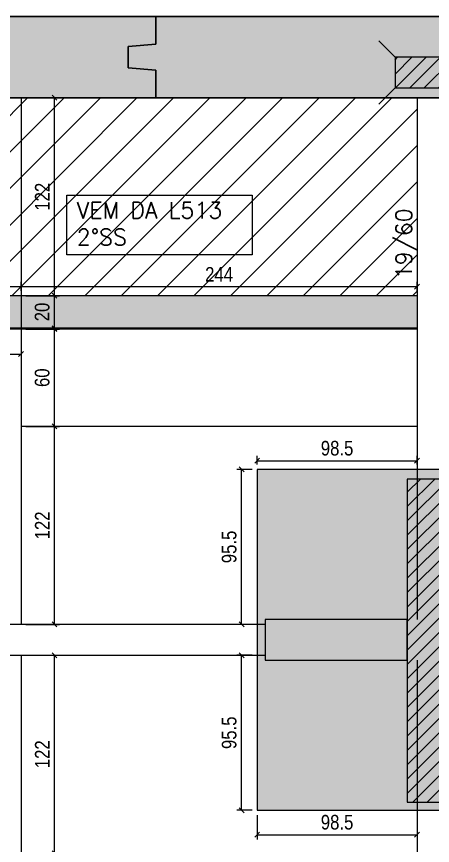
# Model space of a CAD drawing. Extents: x 1860 to 8661, y -614 to 3837.
# Drawn here: x 4400 to 4656, y 2644 to 3155 of the extents above; entities that cross this region are included whole.
import ezdxf

# ---------------------------------------------------------------- set-up
doc = ezdxf.new("R2010")
doc.units = 0
for name, color, linetype in [('COTA', 241, 'Continuous'), ('F-BLOCOS', 3, 'Continuous'), ('F-BLOCOS-HACH', 1, 'Continuous'), ('F-PILARES-HACH', 174, 'Continuous'), ('F-PILARES-M', 170, 'Continuous'), ('F-PILARES-N', 170, 'Continuous'), ('F-PILARES-NASCE', 4, 'Continuous'), ('F-PILARES-V', 170, 'Continuous'), ('F-SOLIDO-EST', 252, 'Continuous'), ('F-VIGAS', 3, 'Continuous'), ('F-VIGAS-DIM', 2, 'Continuous'), ('Painéis', 200, 'Continuous')]:
    doc.layers.add(name, color=color, linetype=linetype)
doc.layers.add('Hachura', color=251, linetype='Continuous', lineweight=9)
doc.styles.add('COTA TECNICA-50', font='techl___.ttf', dxfattribs={"height": 9})
doc.styles.add('MCP', font='romans.shx')
doc.styles.add('ROMANS', font='romans.shx')
doc.dimstyles.new('COTA PAINEL-50', dxfattribs={"dimtxt": 9, "dimasz": 3, "dimexe": 3, "dimexo": 3, "dimgap": 3, "dimtad": 1, "dimdec": 1, "dimzin": 12, "dimdsep": 46, "dimtxsty": 'COTA TECNICA-50', "dimblk1": 'OBLIQUE', "dimblk2": 'OBLIQUE', "dimsah": 1, "dimcen": 0.9, "dimclrd": 4, "dimclre": 4, "dimclrt": 240, "dimadec": 1, "dimazin": 3, "dimtfac": 1, "dimtdec": 1, "dimtmove": 0, "dimatfit": 3, "dimfxl": 1, "dimtolj": 1, "dimtzin": 12, "dimarcsym": 0})
pattern_1 = [(45, (4050.8626, 11455.262), (-4.4194174, 4.4194174), [])]

# ---------------------------------------------------------------- blocks, each defined once
blk = doc.blocks.new('_Oblique')
at = {"color": 0, "linetype": 'ByBlock', "lineweight": -2}
blk.add_line((-0.5, -0.5), (0.5, 0.5), dxfattribs=at)
blk = doc.blocks.new('*D1388')
at = {"layer": 'Defpoints', "color": 0, "transparency": 16777216}
for p in [(4402.86, 2761.26), (4423.47, 2761.26), (4402.86, 2639.26)]:
    blk.add_point(p, dxfattribs=at)
at = {"layer": 'Painéis', "color": 4, "lineweight": -2, "transparency": 16777216}
for p, q in [((4405.86, 2761.26), (4426.47, 2761.26)), ((4423.47, 2639.26), (4423.47, 2761.26)), ((4405.86, 2639.26), (4426.47, 2639.26))]:
    blk.add_line(p, q, dxfattribs=at)
at = {"layer": 'Painéis', "color": 4, "lineweight": -2, "transparency": 16777216, "xscale": 3, "yscale": 3, "zscale": 3}
for p, rotation in [((4423.47, 2761.26), 90), ((4423.47, 2639.26), 270)]:
    blk.add_blockref('_Oblique', p, dxfattribs=dict(at, rotation=rotation))
at = {"layer": 'Painéis', "color": 240, "transparency": 16777216, "insert": (4415.91, 2700.26), "char_height": 9, "attachment_point": 5, "rotation": 90, "style": 'COTA TECNICA-50'}
blk.add_mtext('\\A1;122', dxfattribs=at)
blk = doc.blocks.new('*D1389')
at = {"layer": 'Defpoints', "color": 0, "transparency": 16777216}
for p in [(4538.75, 2761.26), (4548.36, 2761.26), (4548.36, 2665.76)]:
    blk.add_point(p, dxfattribs=at)
at = {"layer": 'Painéis', "color": 4, "lineweight": -2, "transparency": 16777216}
for p, q in [((4545.36, 2761.26), (4535.75, 2761.26)), ((4538.75, 2665.76), (4538.75, 2761.26)), ((4545.36, 2665.76), (4535.75, 2665.76))]:
    blk.add_line(p, q, dxfattribs=at)
at = {"layer": 'Painéis', "color": 4, "lineweight": -2, "transparency": 16777216, "xscale": 3, "yscale": 3, "zscale": 3}
for p, rotation in [((4538.75, 2761.26), 90), ((4538.75, 2665.76), 270)]:
    blk.add_blockref('_Oblique', p, dxfattribs=dict(at, rotation=rotation))
at = {"layer": 'Painéis', "color": 240, "transparency": 16777216, "insert": (4531.12, 2713.51), "char_height": 9, "attachment_point": 5, "rotation": 90, "style": 'COTA TECNICA-50'}
blk.add_mtext('\\A1;95.5', dxfattribs=at)
blk = doc.blocks.new('*D1390')
at = {"layer": 'Defpoints', "color": 0, "transparency": 16777216}
for p in [(4548.36, 2665.76), (4646.86, 2665.76), (4646.86, 2650.72)]:
    blk.add_point(p, dxfattribs=at)
at = {"layer": 'Painéis', "color": 4, "lineweight": -2, "transparency": 16777216}
for p, q in [((4548.36, 2662.76), (4548.36, 2647.72)), ((4646.86, 2662.76), (4646.86, 2647.72)), ((4548.36, 2650.72), (4646.86, 2650.72))]:
    blk.add_line(p, q, dxfattribs=at)
at = {"layer": 'Painéis', "color": 4, "lineweight": -2, "transparency": 16777216, "xscale": 3, "yscale": 3, "zscale": 3, "rotation": 180}
blk.add_blockref('_Oblique', (4548.36, 2650.72), dxfattribs=at)
at = {"layer": 'Painéis', "color": 4, "lineweight": -2, "transparency": 16777216, "xscale": 3, "yscale": 3, "zscale": 3}
blk.add_blockref('_Oblique', (4646.86, 2650.72), dxfattribs=at)
at = {"layer": 'Painéis', "color": 240, "transparency": 16777216, "insert": (4597.61, 2658.35), "char_height": 9, "attachment_point": 5, "style": 'COTA TECNICA-50'}
blk.add_mtext('\\A1;98.5', dxfattribs=at)
blk = doc.blocks.new('*D1421')
at = {"layer": 'Defpoints', "color": 0, "transparency": 16777216}
for p in [(4158.86, 2988.38), (4402.86, 2988.38), (4402.86, 2982.76)]:
    blk.add_point(p, dxfattribs=at)
at = {"layer": 'Painéis', "color": 4, "lineweight": -2, "transparency": 16777216}
for p, q in [((4158.86, 2988.38), (4402.86, 2988.38)), ((4402.86, 2985.76), (4402.86, 2991.38))]:
    blk.add_line(p, q, dxfattribs=at)
at = {"layer": 'Painéis', "color": 4, "lineweight": -2, "transparency": 16777216, "xscale": 3, "yscale": 3, "zscale": 3, "rotation": 180}
blk.add_blockref('_Oblique', (4158.86, 2988.38), dxfattribs=at)
at = {"layer": 'Painéis', "color": 4, "lineweight": -2, "transparency": 16777216, "xscale": 3, "yscale": 3, "zscale": 3}
blk.add_blockref('_Oblique', (4402.86, 2988.38), dxfattribs=at)
at = {"layer": 'Painéis', "color": 240, "transparency": 16777216, "insert": (4280.86, 2995.94), "char_height": 9, "attachment_point": 5, "style": 'COTA TECNICA-50'}
blk.add_mtext('\\A1;244', dxfattribs=at)
blk = doc.blocks.new('*D1422')
at = {"layer": 'Defpoints', "color": 0, "transparency": 16777216}
for p in [(4646.86, 2988.38), (4402.86, 2982.76), (4646.86, 2982.76)]:
    blk.add_point(p, dxfattribs=at)
at = {"layer": 'Painéis', "color": 4, "lineweight": -2, "transparency": 16777216}
for p, q in [((4402.86, 2985.76), (4402.86, 2991.38)), ((4402.86, 2988.38), (4646.86, 2988.38)), ((4646.86, 2985.76), (4646.86, 2991.38))]:
    blk.add_line(p, q, dxfattribs=at)
at = {"layer": 'Painéis', "color": 4, "lineweight": -2, "transparency": 16777216, "xscale": 3, "yscale": 3, "zscale": 3, "rotation": 180}
blk.add_blockref('_Oblique', (4402.86, 2988.38), dxfattribs=at)
at = {"layer": 'Painéis', "color": 4, "lineweight": -2, "transparency": 16777216, "xscale": 3, "yscale": 3, "zscale": 3}
blk.add_blockref('_Oblique', (4646.86, 2988.38), dxfattribs=at)
at = {"layer": 'Painéis', "color": 240, "transparency": 16777216, "insert": (4524.86, 2995.94), "char_height": 9, "attachment_point": 5, "style": 'COTA TECNICA-50'}
blk.add_mtext('\\A1;244', dxfattribs=at)
blk = doc.blocks.new('*D1423')
at = {"layer": 'Defpoints', "color": 0, "transparency": 16777216}
for p in [(4402.86, 2902.26), (4423.47, 2902.26), (4402.86, 2780.26)]:
    blk.add_point(p, dxfattribs=at)
at = {"layer": 'Painéis', "color": 4, "lineweight": -2, "transparency": 16777216}
for p, q in [((4405.86, 2902.26), (4426.47, 2902.26)), ((4423.47, 2780.26), (4423.47, 2902.26)), ((4405.86, 2780.26), (4426.47, 2780.26))]:
    blk.add_line(p, q, dxfattribs=at)
at = {"layer": 'Painéis', "color": 4, "lineweight": -2, "transparency": 16777216, "xscale": 3, "yscale": 3, "zscale": 3}
for p, rotation in [((4423.47, 2902.26), 90), ((4423.47, 2780.26), 270)]:
    blk.add_blockref('_Oblique', p, dxfattribs=dict(at, rotation=rotation))
at = {"layer": 'Painéis', "color": 240, "transparency": 16777216, "insert": (4415.91, 2841.26), "char_height": 9, "attachment_point": 5, "rotation": 90, "style": 'COTA TECNICA-50'}
blk.add_mtext('\\A1;122', dxfattribs=at)
blk = doc.blocks.new('*D1424')
at = {"layer": 'Defpoints', "color": 0, "transparency": 16777216}
for p in [(4402.86, 2962.26), (4423.47, 2962.26), (4402.86, 2902.26)]:
    blk.add_point(p, dxfattribs=at)
at = {"layer": 'Painéis', "color": 4, "lineweight": -2, "transparency": 16777216}
for p, q in [((4405.86, 2962.26), (4426.47, 2962.26)), ((4423.47, 2902.26), (4423.47, 2962.26)), ((4405.86, 2902.26), (4426.47, 2902.26))]:
    blk.add_line(p, q, dxfattribs=at)
at = {"layer": 'Painéis', "color": 4, "lineweight": -2, "transparency": 16777216, "xscale": 3, "yscale": 3, "zscale": 3}
for p, rotation in [((4423.47, 2962.26), 90), ((4423.47, 2902.26), 270)]:
    blk.add_blockref('_Oblique', p, dxfattribs=dict(at, rotation=rotation))
at = {"layer": 'Painéis', "color": 240, "transparency": 16777216, "insert": (4415.88, 2932.26), "char_height": 9, "attachment_point": 5, "rotation": 90, "style": 'COTA TECNICA-50'}
blk.add_mtext('\\A1;60', dxfattribs=at)
blk = doc.blocks.new('*D1425')
at = {"layer": 'Defpoints', "color": 0, "transparency": 16777216}
for p in [(4402.86, 2982.76), (4423.47, 2982.76), (4402.86, 2962.76)]:
    blk.add_point(p, dxfattribs=at)
at = {"layer": 'Painéis', "color": 4, "lineweight": -2, "transparency": 16777216}
for p, q in [((4405.86, 2982.76), (4426.47, 2982.76)), ((4423.47, 2962.76), (4423.47, 2982.76)), ((4405.86, 2962.76), (4426.47, 2962.76))]:
    blk.add_line(p, q, dxfattribs=at)
at = {"layer": 'Painéis', "color": 4, "lineweight": -2, "transparency": 16777216, "xscale": 3, "yscale": 3, "zscale": 3}
for p, rotation in [((4423.47, 2982.76), 90), ((4423.47, 2962.76), 270)]:
    blk.add_blockref('_Oblique', p, dxfattribs=dict(at, rotation=rotation))
at = {"layer": 'Painéis', "color": 240, "transparency": 16777216, "insert": (4415.88, 2972.76), "char_height": 9, "attachment_point": 5, "rotation": 90, "style": 'COTA TECNICA-50'}
blk.add_mtext('\\A1;20', dxfattribs=at)
blk = doc.blocks.new('*D1426')
at = {"layer": 'Defpoints', "color": 0, "transparency": 16777216}
for p in [(4402.86, 3104.76), (4423.47, 3104.76), (4402.86, 2982.76)]:
    blk.add_point(p, dxfattribs=at)
at = {"layer": 'Painéis', "color": 4, "lineweight": -2, "transparency": 16777216}
for p, q in [((4405.86, 3104.76), (4426.47, 3104.76)), ((4423.47, 2982.76), (4423.47, 3104.76)), ((4405.86, 2982.76), (4426.47, 2982.76))]:
    blk.add_line(p, q, dxfattribs=at)
at = {"layer": 'Painéis', "color": 4, "lineweight": -2, "transparency": 16777216, "xscale": 3, "yscale": 3, "zscale": 3}
for p, rotation in [((4423.47, 3104.76), 90), ((4423.47, 2982.76), 270)]:
    blk.add_blockref('_Oblique', p, dxfattribs=dict(at, rotation=rotation))
at = {"layer": 'Painéis', "color": 240, "transparency": 16777216, "insert": (4415.91, 3043.76), "char_height": 9, "attachment_point": 5, "rotation": 90, "style": 'COTA TECNICA-50'}
blk.add_mtext('\\A1;122', dxfattribs=at)
blk = doc.blocks.new('*D1433')
at = {"layer": 'Defpoints', "color": 0, "transparency": 16777216}
for p in [(4646.86, 2881.15), (4548.36, 2875.76), (4646.86, 2875.76)]:
    blk.add_point(p, dxfattribs=at)
at = {"layer": 'Painéis', "color": 4, "lineweight": -2, "transparency": 16777216}
for p, q in [((4548.36, 2878.76), (4548.36, 2884.15)), ((4548.36, 2881.15), (4646.86, 2881.15)), ((4646.86, 2878.76), (4646.86, 2884.15))]:
    blk.add_line(p, q, dxfattribs=at)
at = {"layer": 'Painéis', "color": 4, "lineweight": -2, "transparency": 16777216, "xscale": 3, "yscale": 3, "zscale": 3, "rotation": 180}
blk.add_blockref('_Oblique', (4548.36, 2881.15), dxfattribs=at)
at = {"layer": 'Painéis', "color": 4, "lineweight": -2, "transparency": 16777216, "xscale": 3, "yscale": 3, "zscale": 3}
blk.add_blockref('_Oblique', (4646.86, 2881.15), dxfattribs=at)
at = {"layer": 'Painéis', "color": 240, "transparency": 16777216, "insert": (4597.61, 2888.78), "char_height": 9, "attachment_point": 5, "style": 'COTA TECNICA-50'}
blk.add_mtext('\\A1;98.5', dxfattribs=at)
blk = doc.blocks.new('*D1434')
at = {"layer": 'Defpoints', "color": 0, "transparency": 16777216}
for p in [(4538.75, 2875.76), (4548.36, 2875.76), (4548.36, 2780.26)]:
    blk.add_point(p, dxfattribs=at)
at = {"layer": 'Painéis', "color": 4, "lineweight": -2, "transparency": 16777216}
for p, q in [((4545.36, 2875.76), (4535.75, 2875.76)), ((4538.75, 2780.26), (4538.75, 2875.76)), ((4545.36, 2780.26), (4535.75, 2780.26))]:
    blk.add_line(p, q, dxfattribs=at)
at = {"layer": 'Painéis', "color": 4, "lineweight": -2, "transparency": 16777216, "xscale": 3, "yscale": 3, "zscale": 3}
for p, rotation in [((4538.75, 2875.76), 90), ((4538.75, 2780.26), 270)]:
    blk.add_blockref('_Oblique', p, dxfattribs=dict(at, rotation=rotation))
at = {"layer": 'Painéis', "color": 240, "transparency": 16777216, "insert": (4531.12, 2828.01), "char_height": 9, "attachment_point": 5, "rotation": 90, "style": 'COTA TECNICA-50'}
blk.add_mtext('\\A1;95.5', dxfattribs=at)
blk = doc.blocks.new('*D1438')
at = {"layer": 'Defpoints', "color": 0, "transparency": 16777216}
for p in [(4286.36, 2962.26), (4402.86, 2962.26), (4402.86, 2946.83)]:
    blk.add_point(p, dxfattribs=at)
at = {"layer": 'Painéis', "color": 4, "lineweight": -2, "transparency": 16777216}
for p, q in [((4286.36, 2959.26), (4286.36, 2943.83)), ((4402.86, 2959.26), (4402.86, 2943.83)), ((4286.36, 2946.83), (4402.86, 2946.83))]:
    blk.add_line(p, q, dxfattribs=at)
at = {"layer": 'Painéis', "color": 4, "lineweight": -2, "transparency": 16777216, "xscale": 3, "yscale": 3, "zscale": 3, "rotation": 180}
blk.add_blockref('_Oblique', (4286.36, 2946.83), dxfattribs=at)
at = {"layer": 'Painéis', "color": 4, "lineweight": -2, "transparency": 16777216, "xscale": 3, "yscale": 3, "zscale": 3}
blk.add_blockref('_Oblique', (4402.86, 2946.83), dxfattribs=at)
at = {"layer": 'Painéis', "color": 240, "transparency": 16777216, "insert": (4344.61, 2954.42), "char_height": 9, "attachment_point": 5, "style": 'COTA TECNICA-50'}
blk.add_mtext('\\A1;116.5', dxfattribs=at)

msp = doc.modelspace()

# ---------------------------------------------------------------- hatches: boundary and pattern name
at = {"layer": 'F-BLOCOS-HACH', "linetype": 'Continuous'}
h = msp.add_hatch(dxfattribs=at)
h.set_pattern_fill('AR-CONC', color=256, scale=5)
h.set_pattern_definition([(50, (4050.863, 1455.262), (35.863, -3.1376), [3.75, -41.25]), (355, (4050.863, 1455.262), (-6.9376, 37.6096), [3, -33]), (100.4514, (4053.85, 1455), (28.92544, 34.472), [3.187, -35.0571]), (46.1842, (4050.863, 1465.26), (53.3621, -8.276), [5.625, -61.875]), (96.6356, (4055.31, 1464.57), (46.7331, 48.7059), [4.7805, -52.5857]), (351.1842, (4050.86, 1465.26), (46.7331, 48.706), [4.5, -49.5]), (21, (4055.863, 1462.762), (29.84535, -20.13094), [3.75, -41.25]), (326, (4055.863, 1462.762), (12.1658, 36.2575), [3, -33]), (71.4514, (4058.35, 1461.085), (42.0111, 16.12656), [3.187, -35.0571]), (37.5, (4050.863, 1455.262), (0.60799, 16.64469), [0, -32.6, 0, -33.5, 0, -33.125]), (7.5, (4050.863, 1455.262), (13.15348, 19.72059), [0, -19.1, 0, -31.85, 0, -12.625]), (327.5, (4039.713, 1455.262), (26.69112, -1.12774), [0, -12.5, 0, -39, 0, -51.75]), (317.5, (4034.713, 1455.262), (29.1593, 5.00525), [0, -16.25, 0, -25.9, 0, -36.75])])
h.paths.add_polyline_path([(2929.36, 2875.26), (2719.36, 2875.26), (2719.36, 2770.26), (2719.36, 2665.26), (2929.36, 2665.26)])
h.paths.add_polyline_path([(3606.36, 2875.76), (3396.36, 2875.76), (3396.36, 2770.76), (3396.36, 2665.76), (3606.36, 2665.76)])
h.paths.add_polyline_path([(4286.36, 2875.76), (4076.36, 2875.76), (4076.36, 2770.76), (4076.36, 2665.76), (4286.36, 2665.76)])
h.paths.add_polyline_path([(4758.36, 2875.76), (4548.36, 2875.76), (4548.36, 2770.76), (4548.36, 2665.76), (4758.36, 2665.76)])
at = {"layer": 'F-PILARES-HACH', "linetype": 'Continuous'}
h = msp.add_hatch(dxfattribs=at)
h.set_pattern_fill('ANSI31', color=256, scale=50, style=0)
h.set_pattern_definition(pattern_1)
h.paths.add_polyline_path([(4633.36, 3110.76), (4673.36, 3110.76), (4673.36, 3129.76), (4633.36, 3129.76)], flags=16)
h = msp.add_hatch(dxfattribs=at)
h.set_pattern_fill('ANSI31', color=256, scale=50, style=0)
h.set_pattern_definition(pattern_1)
h.paths.add_polyline_path([(4640.86, 2670.76), (4665.86, 2670.76), (4665.86, 2869.76), (4640.86, 2869.76)], flags=16)
at = {"layer": 'F-SOLIDO-EST'}
h = msp.add_hatch(color=256, dxfattribs=at)
h.dxf.hatch_style = 1
h.paths.add_polyline_path([(4485.86, 3121.76), (4468.86, 3123.26), (4468.86, 3136.26), (4485.86, 3137.76), (4485.86, 3154.76), (4235.86, 3154.76), (4235.86, 3137.76), (4218.86, 3136.26), (4218.86, 3123.26), (4235.86, 3121.76), (4235.86, 3104.76), (4485.86, 3104.76)])
h = msp.add_hatch(color=256, dxfattribs=at)
h.dxf.hatch_style = 1
h.paths.add_polyline_path([(4735.86, 3121.76), (4718.86, 3123.26), (4718.86, 3136.26), (4735.86, 3137.76), (4735.86, 3154.76), (4485.86, 3154.76), (4485.86, 3137.76), (4468.86, 3136.26), (4468.86, 3123.26), (4485.86, 3121.76), (4485.86, 3104.76), (4735.86, 3104.76)])
at = {"layer": 'Hachura', "linetype": 'ByBlock'}
h = msp.add_hatch(dxfattribs=at)
h.set_pattern_fill('ANSI31', color=256, scale=5)
h.paths.add_polyline_path([(3670.86, 2902.26), (3670.86, 2780.26), (3914.86, 2780.26), (3914.86, 2902.26)])
h.paths.add_polyline_path([(3914.86, 2982.76), (3914.86, 3104.76), (3735.86, 3104.76), (3670.86, 3104.76), (3670.86, 2982.76)])
h.paths.add_polyline_path([(3914.86, 3104.76), (3914.86, 2982.76), (4158.86, 2982.76), (4158.86, 3104.76), (3985.86, 3104.76)])
h.paths.add_polyline_path([(4235.86, 3104.76), (4158.86, 3104.76), (4158.86, 2982.76), (4402.86, 2982.76), (4402.86, 3104.76)])
h.paths.add_polyline_path([(4646.86, 2982.76), (4646.86, 3104.76), (4485.86, 3104.76), (4402.86, 3104.76), (4402.86, 2982.76)])
h = msp.add_hatch(color=256, dxfattribs=at)
h.dxf.hatch_style = 1
h.paths.add_polyline_path([(3670.86, 2962.76), (3670.86, 2982.76), (3513.86, 2982.76), (3513.86, 2962.76)])
h.paths.add_polyline_path([(3914.86, 2962.76), (3914.86, 2982.76), (3670.86, 2982.76), (3670.86, 2962.76)])
h.paths.add_polyline_path([(3914.86, 2982.76), (3914.86, 2962.76), (4158.86, 2962.76), (4158.86, 2982.76)])
h.paths.add_polyline_path([(4402.86, 2962.76), (4402.86, 2982.76), (4158.86, 2982.76), (4158.86, 2962.76)])
h.paths.add_polyline_path([(4402.86, 2982.76), (4402.86, 2962.76), (4646.86, 2962.76), (4646.86, 2982.76)])

# ---------------------------------------------------------------- linework, layer by layer
at = {"layer": 'COTA'}
msp.add_lwpolyline([(4431.15, 3044.83), (4545.28, 3044.83), (4545.28, 3007.96), (4431.15, 3007.96)], close=True, dxfattribs=at)
at = {"layer": 'F-BLOCOS', "color": 2, "linetype": 'Continuous'}
msp.add_lwpolyline([(4548.36, 2770.76), (4548.36, 2665.76), (4758.36, 2665.76), (4758.36, 2875.76), (4548.36, 2875.76), (4548.36, 2770.76)], dxfattribs=at)
msp.add_lwpolyline([(4548.36, 2770.76), (4548.36, 2665.76), (4758.36, 2665.76), (4758.36, 2875.76), (4548.36, 2875.76), (4548.36, 2770.76)], dxfattribs=at)
at = {"layer": 'F-PILARES-M', "linetype": 'Continuous'}
msp.add_lwpolyline([(4640.86, 2783.26), (4553.36, 2783.26), (4553.36, 2758.26), (4640.86, 2758.26), (4640.86, 2783.26)], dxfattribs=at)
at = {"layer": 'F-PILARES-N', "linetype": 'Continuous'}
msp.add_lwpolyline([(4633.36, 3110.76), (4673.36, 3110.76), (4673.36, 3129.76), (4633.36, 3129.76), (4633.36, 3110.76)], dxfattribs=at)
at = {"layer": 'F-PILARES-NASCE', "linetype": 'Continuous'}
for p, q in [((4633.36, 3129.76), (4623.36, 3139.76)), ((4633.36, 3110.76), (4623.36, 3100.76))]:
    msp.add_line(p, q, dxfattribs=at)
at = {"layer": 'F-PILARES-V', "linetype": 'Continuous'}
msp.add_lwpolyline([(4640.86, 2670.76), (4665.86, 2670.76), (4665.86, 2869.76), (4640.86, 2869.76), (4640.86, 2670.76)], dxfattribs=at)
at = {"layer": 'F-VIGAS'}
for p, q in [((4485.86, 3154.76), (4235.86, 3154.76)), ((4235.86, 3154.76), (4485.86, 3154.76)), ((4485.86, 3137.76), (4485.86, 3154.76)), ((4485.86, 3154.76), (4485.86, 3137.76)), ((4735.86, 3154.76), (4485.86, 3154.76)), ((4485.86, 3154.76), (4485.86, 3137.76)), ((4485.86, 3137.76), (4485.86, 3154.76)), ((4485.86, 3154.76), (4735.86, 3154.76)), ((4468.86, 3136.26), (4485.86, 3137.76)), ((4485.86, 3137.76), (4468.86, 3136.26)), ((4485.86, 3137.76), (4468.86, 3136.26)), ((4468.86, 3136.26), (4485.86, 3137.76)), ((4468.86, 3123.26), (4468.86, 3136.26)), ((4468.86, 3136.26), (4468.86, 3123.26)), ((4468.86, 3136.26), (4468.86, 3123.26)), ((4468.86, 3123.26), (4468.86, 3136.26)), ((4485.86, 3121.76), (4468.86, 3123.26)), ((4468.86, 3123.26), (4485.86, 3121.76)), ((4468.86, 3123.26), (4485.86, 3121.76)), ((4485.86, 3121.76), (4468.86, 3123.26)), ((4485.86, 3104.76), (4485.86, 3121.76)), ((4485.86, 3121.76), (4485.86, 3104.76)), ((4485.86, 3121.76), (4485.86, 3104.76)), ((4485.86, 3104.76), (4485.86, 3121.76)), ((4235.86, 3104.76), (4485.86, 3104.76)), ((4485.86, 3104.76), (4235.86, 3104.76)), ((4485.86, 3104.76), (4735.86, 3104.76)), ((4735.86, 3104.76), (4485.86, 3104.76))]:
    msp.add_line(p, q, dxfattribs=at)
for points in [[(4646.86, 3104.76), (4646.86, 2783.26)], [(4553.36, 2780.26), (4281.36, 2780.26)], [(4281.36, 2761.26), (4553.36, 2761.26)], [(4646.86, 2758.26), (4646.86, 2338.76)]]:
    msp.add_lwpolyline(points, dxfattribs=at)
at = {"layer": 'Painéis'}
for p, q in [((4646.86, 2982.76), (3513.86, 2982.76)), ((4646.86, 2962.76), (3513.86, 2962.76)), ((4646.86, 2962.26), (3513.86, 2962.26))]:
    msp.add_line(p, q, dxfattribs=at)
for points in [[(4402.86, 3104.76), (4402.86, 2780.26)], [(4646.86, 2902.26), (4402.86, 2902.26)], [(4402.86, 2761.26), (4402.86, 2338.76)]]:
    msp.add_lwpolyline(points, dxfattribs=at)

# ---------------------------------------------------------------- texts
at = {"layer": 'COTA', "style": 'ROMANS'}
for s, p in [('VEM DA L513', (4437.22, 3030.43)), ('2°SS', (4437.22, 3013.95))]:
    msp.add_text(s, height=10, dxfattribs=at).set_placement(p)
at = {"layer": 'F-VIGAS-DIM', "linetype": 'Continuous', "style": 'MCP'}
msp.add_text('19/60', height=10, rotation=90, dxfattribs=at).set_placement((4643.74, 2992.92))

# ---------------------------------------------------------------- dimensions: what is measured, and where the dimension line sits
at = {"layer": 'Painéis'}
for base, p1, p2, picture, middle in [((4423.47, 3104.76), (4402.86, 2982.76), (4402.86, 3104.76), '*D1426', (4415.91, 3043.76)), ((4423.47, 2962.26), (4402.86, 2902.26), (4402.86, 2962.26), '*D1424', (4415.88, 2932.26)), ((4423.47, 2761.26), (4402.86, 2639.26), (4402.86, 2761.26), '*D1388', (4415.91, 2700.26))]:
    dim = msp.add_linear_dim(base=base, p1=p1, p2=p2, angle=90, dimstyle='COTA PAINEL-50', override={"dimtmove": 1}, dxfattribs=at)
    dim.commit()
    dim.dimension.update_dxf_attribs({"geometry": picture, "text_midpoint": middle})
for base, p1, p2, picture, middle in [((4402.86, 2988.38), (4158.86, 2988.38), (4402.86, 2982.76), '*D1421', (4280.86, 2995.94)), ((4646.86, 2988.38), (4402.86, 2982.76), (4646.86, 2982.76), '*D1422', (4524.86, 2995.94))]:
    dim = msp.add_linear_dim(base=base, p1=p1, p2=p2, dimstyle='COTA PAINEL-50', override={"dimtmove": 1}, dxfattribs=at)
    dim.commit()
    dim.dimension.update_dxf_attribs({"geometry": picture, "text_midpoint": middle})
for base, p1, p2, picture, middle in [((4423.47, 2982.76), (4402.86, 2962.76), (4402.86, 2982.76), '*D1425', (4415.88, 2972.76)), ((4423.47, 2902.26), (4402.86, 2780.26), (4402.86, 2902.26), '*D1423', (4415.91, 2841.26)), ((4538.75, 2875.76), (4548.36, 2780.26), (4548.36, 2875.76), '*D1434', (4531.12, 2828.01)), ((4538.75, 2761.26), (4548.36, 2665.76), (4548.36, 2761.26), '*D1389', (4531.12, 2713.51))]:
    dim = msp.add_linear_dim(base=base, p1=p1, p2=p2, angle=90, dimstyle='COTA PAINEL-50', dxfattribs=at)
    dim.commit()
    dim.dimension.update_dxf_attribs({"geometry": picture, "text_midpoint": middle})
for base, p1, p2, picture, middle in [((4402.86, 2946.83), (4286.36, 2962.26), (4402.86, 2962.26), '*D1438', (4344.61, 2954.42)), ((4646.86, 2881.15), (4548.36, 2875.76), (4646.86, 2875.76), '*D1433', (4597.61, 2888.78)), ((4646.86, 2650.72), (4548.36, 2665.76), (4646.86, 2665.76), '*D1390', (4597.61, 2658.35))]:
    dim = msp.add_linear_dim(base=base, p1=p1, p2=p2, dimstyle='COTA PAINEL-50', dxfattribs=at)
    dim.commit()
    dim.dimension.update_dxf_attribs({"geometry": picture, "text_midpoint": middle})

doc.saveas('drawing.dxf')
